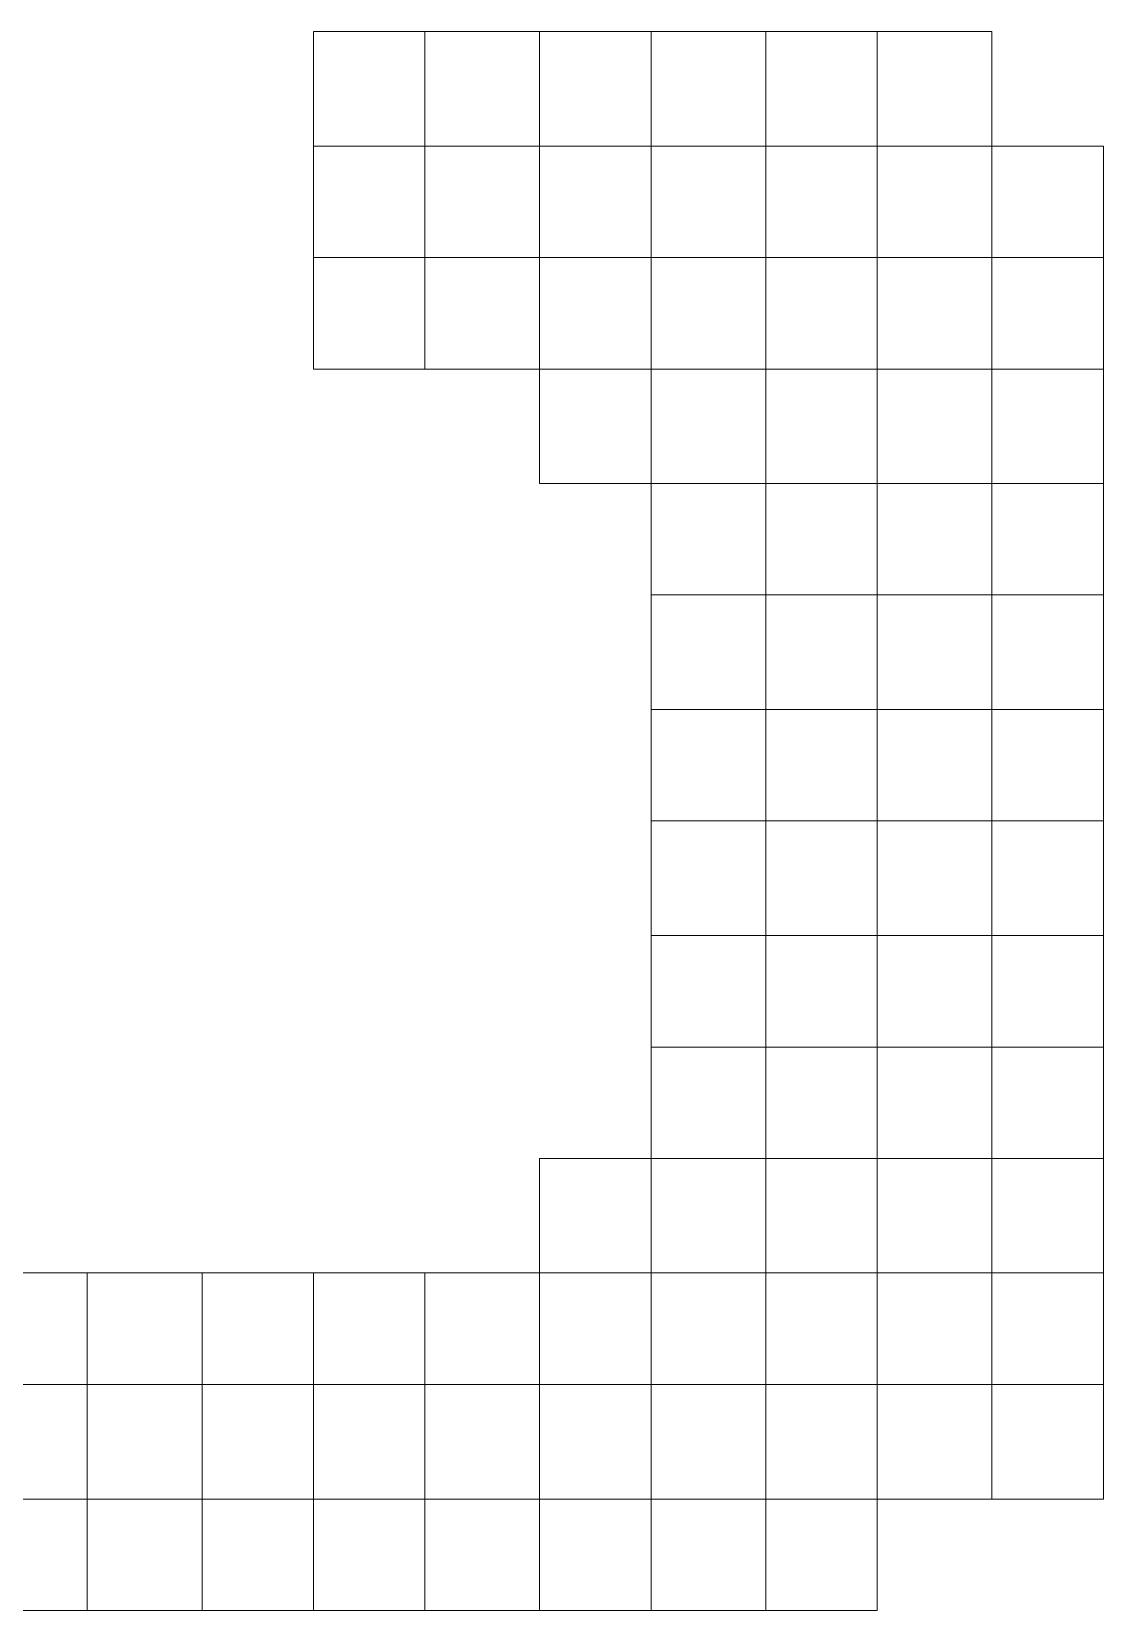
# Model space of a CAD drawing. Header units: millimetres. Extents: x -139 to 75, y -28 to 93.
# Drawn here: x -89.8 to -88.946, y 50.706 to 51.966 of the extents above; entities that cross this region are included whole.
import ezdxf

# ---------------------------------------------------------------- set-up
doc = ezdxf.new("R2010")
doc.units = ezdxf.units.MM
doc.header["$MEASUREMENT"] = 0
doc.layers.add('Layer 1', color=7, linetype='Continuous')

msp = doc.modelspace()

# ---------------------------------------------------------------- linework, layer by layer
at = {"layer": 'Layer 1', "color": 136, "lineweight": 0}
for points in [[(-89.5756, 51.8749), (-89.5756, 51.8749), (-89.5756, 51.9664), (-89.5756, 51.9664), (-89.5756, 51.9664), (-89.5756, 51.9664), (-89.4867, 51.9664), (-89.4867, 51.9664), (-89.4867, 51.9664), (-89.4867, 51.9664), (-89.4867, 51.8749), (-89.4867, 51.8749), (-89.4867, 51.8749), (-89.4867, 51.8749), (-89.5756, 51.8749), (-89.5756, 51.8749)], [(-89.4867, 51.8749), (-89.4867, 51.8749), (-89.4867, 51.9664), (-89.4867, 51.9664), (-89.4867, 51.9664), (-89.4867, 51.9664), (-89.3953, 51.9664), (-89.3953, 51.9664), (-89.3953, 51.9664), (-89.3953, 51.9664), (-89.3953, 51.8749), (-89.3953, 51.8749), (-89.3953, 51.8749), (-89.3953, 51.8749), (-89.4867, 51.8749), (-89.4867, 51.8749)], [(-89.3953, 51.8749), (-89.3953, 51.8749), (-89.3953, 51.9664), (-89.3953, 51.9664), (-89.3953, 51.9664), (-89.3953, 51.9664), (-89.3064, 51.9664), (-89.3064, 51.9664), (-89.3064, 51.9664), (-89.3064, 51.9664), (-89.3064, 51.8749), (-89.3064, 51.8749), (-89.3064, 51.8749), (-89.3064, 51.8749), (-89.3953, 51.8749), (-89.3953, 51.8749)], [(-89.3064, 51.8749), (-89.3064, 51.8749), (-89.3064, 51.9664), (-89.3064, 51.9664), (-89.3064, 51.9664), (-89.3064, 51.9664), (-89.215, 51.9664), (-89.215, 51.9664), (-89.215, 51.9664), (-89.215, 51.9664), (-89.215, 51.8749), (-89.215, 51.8749), (-89.215, 51.8749), (-89.215, 51.8749), (-89.3064, 51.8749), (-89.3064, 51.8749)], [(-89.215, 51.8749), (-89.215, 51.8749), (-89.215, 51.9664), (-89.215, 51.9664), (-89.215, 51.9664), (-89.215, 51.9664), (-89.1261, 51.9664), (-89.1261, 51.9664), (-89.1261, 51.9664), (-89.1261, 51.9664), (-89.1261, 51.8749), (-89.1261, 51.8749), (-89.1261, 51.8749), (-89.1261, 51.8749), (-89.215, 51.8749), (-89.215, 51.8749)], [(-89.1261, 51.8749), (-89.1261, 51.8749), (-89.1261, 51.9664), (-89.1261, 51.9664), (-89.1261, 51.9664), (-89.1261, 51.9664), (-89.0346, 51.9664), (-89.0346, 51.9664), (-89.0346, 51.9664), (-89.0346, 51.9664), (-89.0346, 51.8749), (-89.0346, 51.8749), (-89.0346, 51.8749), (-89.0346, 51.8749), (-89.1261, 51.8749), (-89.1261, 51.8749)], [(-89.5756, 51.786), (-89.5756, 51.786), (-89.5756, 51.8749), (-89.5756, 51.8749), (-89.5756, 51.8749), (-89.5756, 51.8749), (-89.4867, 51.8749), (-89.4867, 51.8749), (-89.4867, 51.8749), (-89.4867, 51.8749), (-89.4867, 51.786), (-89.4867, 51.786), (-89.4867, 51.786), (-89.4867, 51.786), (-89.5756, 51.786), (-89.5756, 51.786)], [(-89.4867, 51.786), (-89.4867, 51.786), (-89.4867, 51.8749), (-89.4867, 51.8749), (-89.4867, 51.8749), (-89.4867, 51.8749), (-89.3953, 51.8749), (-89.3953, 51.8749), (-89.3953, 51.8749), (-89.3953, 51.8749), (-89.3953, 51.786), (-89.3953, 51.786), (-89.3953, 51.786), (-89.3953, 51.786), (-89.4867, 51.786), (-89.4867, 51.786)], [(-89.3953, 51.786), (-89.3953, 51.786), (-89.3953, 51.8749), (-89.3953, 51.8749), (-89.3953, 51.8749), (-89.3953, 51.8749), (-89.3064, 51.8749), (-89.3064, 51.8749), (-89.3064, 51.8749), (-89.3064, 51.8749), (-89.3064, 51.786), (-89.3064, 51.786), (-89.3064, 51.786), (-89.3064, 51.786), (-89.3953, 51.786), (-89.3953, 51.786)], [(-89.3064, 51.786), (-89.3064, 51.786), (-89.3064, 51.8749), (-89.3064, 51.8749), (-89.3064, 51.8749), (-89.3064, 51.8749), (-89.215, 51.8749), (-89.215, 51.8749), (-89.215, 51.8749), (-89.215, 51.8749), (-89.215, 51.786), (-89.215, 51.786), (-89.215, 51.786), (-89.215, 51.786), (-89.3064, 51.786), (-89.3064, 51.786)], [(-89.215, 51.786), (-89.215, 51.786), (-89.215, 51.8749), (-89.215, 51.8749), (-89.215, 51.8749), (-89.215, 51.8749), (-89.1261, 51.8749), (-89.1261, 51.8749), (-89.1261, 51.8749), (-89.1261, 51.8749), (-89.1261, 51.786), (-89.1261, 51.786), (-89.1261, 51.786), (-89.1261, 51.786), (-89.215, 51.786), (-89.215, 51.786)], [(-89.1261, 51.786), (-89.1261, 51.786), (-89.1261, 51.8749), (-89.1261, 51.8749), (-89.1261, 51.8749), (-89.1261, 51.8749), (-89.0346, 51.8749), (-89.0346, 51.8749), (-89.0346, 51.8749), (-89.0346, 51.8749), (-89.0346, 51.786), (-89.0346, 51.786), (-89.0346, 51.786), (-89.0346, 51.786), (-89.1261, 51.786), (-89.1261, 51.786)], [(-89.0346, 51.786), (-89.0346, 51.786), (-89.0346, 51.8749), (-89.0346, 51.8749), (-89.0346, 51.8749), (-89.0346, 51.8749), (-88.9457, 51.8749), (-88.9457, 51.8749), (-88.9457, 51.8749), (-88.9457, 51.8749), (-88.9457, 51.786), (-88.9457, 51.786), (-88.9457, 51.786), (-88.9457, 51.786), (-89.0346, 51.786), (-89.0346, 51.786)], [(-89.5756, 51.6971), (-89.5756, 51.6971), (-89.5756, 51.786), (-89.5756, 51.786), (-89.5756, 51.786), (-89.5756, 51.786), (-89.4867, 51.786), (-89.4867, 51.786), (-89.4867, 51.786), (-89.4867, 51.786), (-89.4867, 51.6971), (-89.4867, 51.6971), (-89.4867, 51.6971), (-89.4867, 51.6971), (-89.5756, 51.6971), (-89.5756, 51.6971)], [(-89.4867, 51.6971), (-89.4867, 51.6971), (-89.4867, 51.786), (-89.4867, 51.786), (-89.4867, 51.786), (-89.4867, 51.786), (-89.3953, 51.786), (-89.3953, 51.786), (-89.3953, 51.786), (-89.3953, 51.786), (-89.3953, 51.6971), (-89.3953, 51.6971), (-89.3953, 51.6971), (-89.3953, 51.6971), (-89.4867, 51.6971), (-89.4867, 51.6971)], [(-89.3953, 51.6971), (-89.3953, 51.6971), (-89.3953, 51.786), (-89.3953, 51.786), (-89.3953, 51.786), (-89.3953, 51.786), (-89.3064, 51.786), (-89.3064, 51.786), (-89.3064, 51.786), (-89.3064, 51.786), (-89.3064, 51.6971), (-89.3064, 51.6971), (-89.3064, 51.6971), (-89.3064, 51.6971), (-89.3953, 51.6971), (-89.3953, 51.6971)], [(-89.3064, 51.6971), (-89.3064, 51.6971), (-89.3064, 51.786), (-89.3064, 51.786), (-89.3064, 51.786), (-89.3064, 51.786), (-89.215, 51.786), (-89.215, 51.786), (-89.215, 51.786), (-89.215, 51.786), (-89.215, 51.6971), (-89.215, 51.6971), (-89.215, 51.6971), (-89.215, 51.6971), (-89.3064, 51.6971), (-89.3064, 51.6971)], [(-89.215, 51.6971), (-89.215, 51.6971), (-89.215, 51.786), (-89.215, 51.786), (-89.215, 51.786), (-89.215, 51.786), (-89.1261, 51.786), (-89.1261, 51.786), (-89.1261, 51.786), (-89.1261, 51.786), (-89.1261, 51.6971), (-89.1261, 51.6971), (-89.1261, 51.6971), (-89.1261, 51.6971), (-89.215, 51.6971), (-89.215, 51.6971)], [(-89.1261, 51.6971), (-89.1261, 51.6971), (-89.1261, 51.786), (-89.1261, 51.786), (-89.1261, 51.786), (-89.1261, 51.786), (-89.0346, 51.786), (-89.0346, 51.786), (-89.0346, 51.786), (-89.0346, 51.786), (-89.0346, 51.6971), (-89.0346, 51.6971), (-89.0346, 51.6971), (-89.0346, 51.6971), (-89.1261, 51.6971), (-89.1261, 51.6971)], [(-89.0346, 51.6971), (-89.0346, 51.6971), (-89.0346, 51.786), (-89.0346, 51.786), (-89.0346, 51.786), (-89.0346, 51.786), (-88.9457, 51.786), (-88.9457, 51.786), (-88.9457, 51.786), (-88.9457, 51.786), (-88.9457, 51.6971), (-88.9457, 51.6971), (-88.9457, 51.6971), (-88.9457, 51.6971), (-89.0346, 51.6971), (-89.0346, 51.6971)], [(-89.3953, 51.6057), (-89.3953, 51.6057), (-89.3953, 51.6971), (-89.3953, 51.6971), (-89.3953, 51.6971), (-89.3953, 51.6971), (-89.3064, 51.6971), (-89.3064, 51.6971), (-89.3064, 51.6971), (-89.3064, 51.6971), (-89.3064, 51.6057), (-89.3064, 51.6057), (-89.3064, 51.6057), (-89.3064, 51.6057), (-89.3953, 51.6057), (-89.3953, 51.6057)], [(-89.3064, 51.6057), (-89.3064, 51.6057), (-89.3064, 51.6971), (-89.3064, 51.6971), (-89.3064, 51.6971), (-89.3064, 51.6971), (-89.215, 51.6971), (-89.215, 51.6971), (-89.215, 51.6971), (-89.215, 51.6971), (-89.215, 51.6057), (-89.215, 51.6057), (-89.215, 51.6057), (-89.215, 51.6057), (-89.3064, 51.6057), (-89.3064, 51.6057)], [(-89.215, 51.6057), (-89.215, 51.6057), (-89.215, 51.6971), (-89.215, 51.6971), (-89.215, 51.6971), (-89.215, 51.6971), (-89.1261, 51.6971), (-89.1261, 51.6971), (-89.1261, 51.6971), (-89.1261, 51.6971), (-89.1261, 51.6057), (-89.1261, 51.6057), (-89.1261, 51.6057), (-89.1261, 51.6057), (-89.215, 51.6057), (-89.215, 51.6057)], [(-89.1261, 51.6057), (-89.1261, 51.6057), (-89.1261, 51.6971), (-89.1261, 51.6971), (-89.1261, 51.6971), (-89.1261, 51.6971), (-89.0346, 51.6971), (-89.0346, 51.6971), (-89.0346, 51.6971), (-89.0346, 51.6971), (-89.0346, 51.6057), (-89.0346, 51.6057), (-89.0346, 51.6057), (-89.0346, 51.6057), (-89.1261, 51.6057), (-89.1261, 51.6057)], [(-89.0346, 51.6057), (-89.0346, 51.6057), (-89.0346, 51.6971), (-89.0346, 51.6971), (-89.0346, 51.6971), (-89.0346, 51.6971), (-88.9457, 51.6971), (-88.9457, 51.6971), (-88.9457, 51.6971), (-88.9457, 51.6971), (-88.9457, 51.6057), (-88.9457, 51.6057), (-88.9457, 51.6057), (-88.9457, 51.6057), (-89.0346, 51.6057), (-89.0346, 51.6057)], [(-89.3064, 51.5168), (-89.3064, 51.5168), (-89.3064, 51.6057), (-89.3064, 51.6057), (-89.3064, 51.6057), (-89.3064, 51.6057), (-89.215, 51.6057), (-89.215, 51.6057), (-89.215, 51.6057), (-89.215, 51.6057), (-89.215, 51.5168), (-89.215, 51.5168), (-89.215, 51.5168), (-89.215, 51.5168), (-89.3064, 51.5168), (-89.3064, 51.5168)], [(-89.215, 51.5168), (-89.215, 51.5168), (-89.215, 51.6057), (-89.215, 51.6057), (-89.215, 51.6057), (-89.215, 51.6057), (-89.1261, 51.6057), (-89.1261, 51.6057), (-89.1261, 51.6057), (-89.1261, 51.6057), (-89.1261, 51.5168), (-89.1261, 51.5168), (-89.1261, 51.5168), (-89.1261, 51.5168), (-89.215, 51.5168), (-89.215, 51.5168)], [(-89.1261, 51.5168), (-89.1261, 51.5168), (-89.1261, 51.6057), (-89.1261, 51.6057), (-89.1261, 51.6057), (-89.1261, 51.6057), (-89.0346, 51.6057), (-89.0346, 51.6057), (-89.0346, 51.6057), (-89.0346, 51.6057), (-89.0346, 51.5168), (-89.0346, 51.5168), (-89.0346, 51.5168), (-89.0346, 51.5168), (-89.1261, 51.5168), (-89.1261, 51.5168)], [(-89.0346, 51.5168), (-89.0346, 51.5168), (-89.0346, 51.6057), (-89.0346, 51.6057), (-89.0346, 51.6057), (-89.0346, 51.6057), (-88.9457, 51.6057), (-88.9457, 51.6057), (-88.9457, 51.6057), (-88.9457, 51.6057), (-88.9457, 51.5168), (-88.9457, 51.5168), (-88.9457, 51.5168), (-88.9457, 51.5168), (-89.0346, 51.5168), (-89.0346, 51.5168)], [(-89.3064, 51.4254), (-89.3064, 51.4254), (-89.3064, 51.5168), (-89.3064, 51.5168), (-89.3064, 51.5168), (-89.3064, 51.5168), (-89.215, 51.5168), (-89.215, 51.5168), (-89.215, 51.5168), (-89.215, 51.5168), (-89.215, 51.4254), (-89.215, 51.4254), (-89.215, 51.4254), (-89.215, 51.4254), (-89.3064, 51.4254), (-89.3064, 51.4254)], [(-89.215, 51.4254), (-89.215, 51.4254), (-89.215, 51.5168), (-89.215, 51.5168), (-89.215, 51.5168), (-89.215, 51.5168), (-89.1261, 51.5168), (-89.1261, 51.5168), (-89.1261, 51.5168), (-89.1261, 51.5168), (-89.1261, 51.4254), (-89.1261, 51.4254), (-89.1261, 51.4254), (-89.1261, 51.4254), (-89.215, 51.4254), (-89.215, 51.4254)], [(-89.1261, 51.4254), (-89.1261, 51.4254), (-89.1261, 51.5168), (-89.1261, 51.5168), (-89.1261, 51.5168), (-89.1261, 51.5168), (-89.0346, 51.5168), (-89.0346, 51.5168), (-89.0346, 51.5168), (-89.0346, 51.5168), (-89.0346, 51.4254), (-89.0346, 51.4254), (-89.0346, 51.4254), (-89.0346, 51.4254), (-89.1261, 51.4254), (-89.1261, 51.4254)], [(-89.0346, 51.4254), (-89.0346, 51.4254), (-89.0346, 51.5168), (-89.0346, 51.5168), (-89.0346, 51.5168), (-89.0346, 51.5168), (-88.9457, 51.5168), (-88.9457, 51.5168), (-88.9457, 51.5168), (-88.9457, 51.5168), (-88.9457, 51.4254), (-88.9457, 51.4254), (-88.9457, 51.4254), (-88.9457, 51.4254), (-89.0346, 51.4254), (-89.0346, 51.4254)], [(-89.3064, 51.3365), (-89.3064, 51.3365), (-89.3064, 51.4254), (-89.3064, 51.4254), (-89.3064, 51.4254), (-89.3064, 51.4254), (-89.215, 51.4254), (-89.215, 51.4254), (-89.215, 51.4254), (-89.215, 51.4254), (-89.215, 51.3365), (-89.215, 51.3365), (-89.215, 51.3365), (-89.215, 51.3365), (-89.3064, 51.3365), (-89.3064, 51.3365)], [(-89.215, 51.3365), (-89.215, 51.3365), (-89.215, 51.4254), (-89.215, 51.4254), (-89.215, 51.4254), (-89.215, 51.4254), (-89.1261, 51.4254), (-89.1261, 51.4254), (-89.1261, 51.4254), (-89.1261, 51.4254), (-89.1261, 51.3365), (-89.1261, 51.3365), (-89.1261, 51.3365), (-89.1261, 51.3365), (-89.215, 51.3365), (-89.215, 51.3365)], [(-89.1261, 51.3365), (-89.1261, 51.3365), (-89.1261, 51.4254), (-89.1261, 51.4254), (-89.1261, 51.4254), (-89.1261, 51.4254), (-89.0346, 51.4254), (-89.0346, 51.4254), (-89.0346, 51.4254), (-89.0346, 51.4254), (-89.0346, 51.3365), (-89.0346, 51.3365), (-89.0346, 51.3365), (-89.0346, 51.3365), (-89.1261, 51.3365), (-89.1261, 51.3365)], [(-89.0346, 51.3365), (-89.0346, 51.3365), (-89.0346, 51.4254), (-89.0346, 51.4254), (-89.0346, 51.4254), (-89.0346, 51.4254), (-88.9457, 51.4254), (-88.9457, 51.4254), (-88.9457, 51.4254), (-88.9457, 51.4254), (-88.9457, 51.3365), (-88.9457, 51.3365), (-88.9457, 51.3365), (-88.9457, 51.3365), (-89.0346, 51.3365), (-89.0346, 51.3365)], [(-89.3064, 51.245), (-89.3064, 51.245), (-89.3064, 51.3365), (-89.3064, 51.3365), (-89.3064, 51.3365), (-89.3064, 51.3365), (-89.215, 51.3365), (-89.215, 51.3365), (-89.215, 51.3365), (-89.215, 51.3365), (-89.215, 51.245), (-89.215, 51.245), (-89.215, 51.245), (-89.215, 51.245), (-89.3064, 51.245), (-89.3064, 51.245)], [(-89.215, 51.245), (-89.215, 51.245), (-89.215, 51.3365), (-89.215, 51.3365), (-89.215, 51.3365), (-89.215, 51.3365), (-89.1261, 51.3365), (-89.1261, 51.3365), (-89.1261, 51.3365), (-89.1261, 51.3365), (-89.1261, 51.245), (-89.1261, 51.245), (-89.1261, 51.245), (-89.1261, 51.245), (-89.215, 51.245), (-89.215, 51.245)], [(-89.1261, 51.245), (-89.1261, 51.245), (-89.1261, 51.3365), (-89.1261, 51.3365), (-89.1261, 51.3365), (-89.1261, 51.3365), (-89.0346, 51.3365), (-89.0346, 51.3365), (-89.0346, 51.3365), (-89.0346, 51.3365), (-89.0346, 51.245), (-89.0346, 51.245), (-89.0346, 51.245), (-89.0346, 51.245), (-89.1261, 51.245), (-89.1261, 51.245)], [(-89.0346, 51.245), (-89.0346, 51.245), (-89.0346, 51.3365), (-89.0346, 51.3365), (-89.0346, 51.3365), (-89.0346, 51.3365), (-88.9457, 51.3365), (-88.9457, 51.3365), (-88.9457, 51.3365), (-88.9457, 51.3365), (-88.9457, 51.245), (-88.9457, 51.245), (-88.9457, 51.245), (-88.9457, 51.245), (-89.0346, 51.245), (-89.0346, 51.245)], [(-89.3064, 51.1561), (-89.3064, 51.1561), (-89.3064, 51.245), (-89.3064, 51.245), (-89.3064, 51.245), (-89.3064, 51.245), (-89.215, 51.245), (-89.215, 51.245), (-89.215, 51.245), (-89.215, 51.245), (-89.215, 51.1561), (-89.215, 51.1561), (-89.215, 51.1561), (-89.215, 51.1561), (-89.3064, 51.1561), (-89.3064, 51.1561)], [(-89.215, 51.1561), (-89.215, 51.1561), (-89.215, 51.245), (-89.215, 51.245), (-89.215, 51.245), (-89.215, 51.245), (-89.1261, 51.245), (-89.1261, 51.245), (-89.1261, 51.245), (-89.1261, 51.245), (-89.1261, 51.1561), (-89.1261, 51.1561), (-89.1261, 51.1561), (-89.1261, 51.1561), (-89.215, 51.1561), (-89.215, 51.1561)], [(-89.1261, 51.1561), (-89.1261, 51.1561), (-89.1261, 51.245), (-89.1261, 51.245), (-89.1261, 51.245), (-89.1261, 51.245), (-89.0346, 51.245), (-89.0346, 51.245), (-89.0346, 51.245), (-89.0346, 51.245), (-89.0346, 51.1561), (-89.0346, 51.1561), (-89.0346, 51.1561), (-89.0346, 51.1561), (-89.1261, 51.1561), (-89.1261, 51.1561)], [(-89.0346, 51.1561), (-89.0346, 51.1561), (-89.0346, 51.245), (-89.0346, 51.245), (-89.0346, 51.245), (-89.0346, 51.245), (-88.9457, 51.245), (-88.9457, 51.245), (-88.9457, 51.245), (-88.9457, 51.245), (-88.9457, 51.1561), (-88.9457, 51.1561), (-88.9457, 51.1561), (-88.9457, 51.1561), (-89.0346, 51.1561), (-89.0346, 51.1561)], [(-89.3064, 51.0672), (-89.3064, 51.0672), (-89.3064, 51.1561), (-89.3064, 51.1561), (-89.3064, 51.1561), (-89.3064, 51.1561), (-89.215, 51.1561), (-89.215, 51.1561), (-89.215, 51.1561), (-89.215, 51.1561), (-89.215, 51.0672), (-89.215, 51.0672), (-89.215, 51.0672), (-89.215, 51.0672), (-89.3064, 51.0672), (-89.3064, 51.0672)], [(-89.215, 51.0672), (-89.215, 51.0672), (-89.215, 51.1561), (-89.215, 51.1561), (-89.215, 51.1561), (-89.215, 51.1561), (-89.1261, 51.1561), (-89.1261, 51.1561), (-89.1261, 51.1561), (-89.1261, 51.1561), (-89.1261, 51.0672), (-89.1261, 51.0672), (-89.1261, 51.0672), (-89.1261, 51.0672), (-89.215, 51.0672), (-89.215, 51.0672)], [(-89.1261, 51.0672), (-89.1261, 51.0672), (-89.1261, 51.1561), (-89.1261, 51.1561), (-89.1261, 51.1561), (-89.1261, 51.1561), (-89.0346, 51.1561), (-89.0346, 51.1561), (-89.0346, 51.1561), (-89.0346, 51.1561), (-89.0346, 51.0672), (-89.0346, 51.0672), (-89.0346, 51.0672), (-89.0346, 51.0672), (-89.1261, 51.0672), (-89.1261, 51.0672)], [(-89.0346, 51.0672), (-89.0346, 51.0672), (-89.0346, 51.1561), (-89.0346, 51.1561), (-89.0346, 51.1561), (-89.0346, 51.1561), (-88.9457, 51.1561), (-88.9457, 51.1561), (-88.9457, 51.1561), (-88.9457, 51.1561), (-88.9457, 51.0672), (-88.9457, 51.0672), (-88.9457, 51.0672), (-88.9457, 51.0672), (-89.0346, 51.0672), (-89.0346, 51.0672)], [(-89.3953, 50.9758), (-89.3953, 50.9758), (-89.3953, 51.0672), (-89.3953, 51.0672), (-89.3953, 51.0672), (-89.3953, 51.0672), (-89.3064, 51.0672), (-89.3064, 51.0672), (-89.3064, 51.0672), (-89.3064, 51.0672), (-89.3064, 50.9758), (-89.3064, 50.9758), (-89.3064, 50.9758), (-89.3064, 50.9758), (-89.3953, 50.9758), (-89.3953, 50.9758)], [(-89.3064, 50.9758), (-89.3064, 50.9758), (-89.3064, 51.0672), (-89.3064, 51.0672), (-89.3064, 51.0672), (-89.3064, 51.0672), (-89.215, 51.0672), (-89.215, 51.0672), (-89.215, 51.0672), (-89.215, 51.0672), (-89.215, 50.9758), (-89.215, 50.9758), (-89.215, 50.9758), (-89.215, 50.9758), (-89.3064, 50.9758), (-89.3064, 50.9758)], [(-89.215, 50.9758), (-89.215, 50.9758), (-89.215, 51.0672), (-89.215, 51.0672), (-89.215, 51.0672), (-89.215, 51.0672), (-89.1261, 51.0672), (-89.1261, 51.0672), (-89.1261, 51.0672), (-89.1261, 51.0672), (-89.1261, 50.9758), (-89.1261, 50.9758), (-89.1261, 50.9758), (-89.1261, 50.9758), (-89.215, 50.9758), (-89.215, 50.9758)], [(-89.1261, 50.9758), (-89.1261, 50.9758), (-89.1261, 51.0672), (-89.1261, 51.0672), (-89.1261, 51.0672), (-89.1261, 51.0672), (-89.0346, 51.0672), (-89.0346, 51.0672), (-89.0346, 51.0672), (-89.0346, 51.0672), (-89.0346, 50.9758), (-89.0346, 50.9758), (-89.0346, 50.9758), (-89.0346, 50.9758), (-89.1261, 50.9758), (-89.1261, 50.9758)], [(-89.0346, 50.9758), (-89.0346, 50.9758), (-89.0346, 51.0672), (-89.0346, 51.0672), (-89.0346, 51.0672), (-89.0346, 51.0672), (-88.9457, 51.0672), (-88.9457, 51.0672), (-88.9457, 51.0672), (-88.9457, 51.0672), (-88.9457, 50.9758), (-88.9457, 50.9758), (-88.9457, 50.9758), (-88.9457, 50.9758), (-89.0346, 50.9758), (-89.0346, 50.9758)], [(-89.8449, 50.8869), (-89.8449, 50.8869), (-89.8449, 50.9758), (-89.8449, 50.9758), (-89.8449, 50.9758), (-89.8449, 50.9758), (-89.756, 50.9758), (-89.756, 50.9758), (-89.756, 50.9758), (-89.756, 50.9758), (-89.756, 50.8869), (-89.756, 50.8869), (-89.756, 50.8869), (-89.756, 50.8869), (-89.8449, 50.8869), (-89.8449, 50.8869)], [(-89.756, 50.8869), (-89.756, 50.8869), (-89.756, 50.9758), (-89.756, 50.9758), (-89.756, 50.9758), (-89.756, 50.9758), (-89.6645, 50.9758), (-89.6645, 50.9758), (-89.6645, 50.9758), (-89.6645, 50.9758), (-89.6645, 50.8869), (-89.6645, 50.8869), (-89.6645, 50.8869), (-89.6645, 50.8869), (-89.756, 50.8869), (-89.756, 50.8869)], [(-89.6645, 50.8869), (-89.6645, 50.8869), (-89.6645, 50.9758), (-89.6645, 50.9758), (-89.6645, 50.9758), (-89.6645, 50.9758), (-89.5756, 50.9758), (-89.5756, 50.9758), (-89.5756, 50.9758), (-89.5756, 50.9758), (-89.5756, 50.8869), (-89.5756, 50.8869), (-89.5756, 50.8869), (-89.5756, 50.8869), (-89.6645, 50.8869), (-89.6645, 50.8869)], [(-89.5756, 50.8869), (-89.5756, 50.8869), (-89.5756, 50.9758), (-89.5756, 50.9758), (-89.5756, 50.9758), (-89.5756, 50.9758), (-89.4867, 50.9758), (-89.4867, 50.9758), (-89.4867, 50.9758), (-89.4867, 50.9758), (-89.4867, 50.8869), (-89.4867, 50.8869), (-89.4867, 50.8869), (-89.4867, 50.8869), (-89.5756, 50.8869), (-89.5756, 50.8869)], [(-89.4867, 50.8869), (-89.4867, 50.8869), (-89.4867, 50.9758), (-89.4867, 50.9758), (-89.4867, 50.9758), (-89.4867, 50.9758), (-89.3953, 50.9758), (-89.3953, 50.9758), (-89.3953, 50.9758), (-89.3953, 50.9758), (-89.3953, 50.8869), (-89.3953, 50.8869), (-89.3953, 50.8869), (-89.3953, 50.8869), (-89.4867, 50.8869), (-89.4867, 50.8869)], [(-89.3953, 50.8869), (-89.3953, 50.8869), (-89.3953, 50.9758), (-89.3953, 50.9758), (-89.3953, 50.9758), (-89.3953, 50.9758), (-89.3064, 50.9758), (-89.3064, 50.9758), (-89.3064, 50.9758), (-89.3064, 50.9758), (-89.3064, 50.8869), (-89.3064, 50.8869), (-89.3064, 50.8869), (-89.3064, 50.8869), (-89.3953, 50.8869), (-89.3953, 50.8869)], [(-89.3064, 50.8869), (-89.3064, 50.8869), (-89.3064, 50.9758), (-89.3064, 50.9758), (-89.3064, 50.9758), (-89.3064, 50.9758), (-89.215, 50.9758), (-89.215, 50.9758), (-89.215, 50.9758), (-89.215, 50.9758), (-89.215, 50.8869), (-89.215, 50.8869), (-89.215, 50.8869), (-89.215, 50.8869), (-89.3064, 50.8869), (-89.3064, 50.8869)], [(-89.215, 50.8869), (-89.215, 50.8869), (-89.215, 50.9758), (-89.215, 50.9758), (-89.215, 50.9758), (-89.215, 50.9758), (-89.1261, 50.9758), (-89.1261, 50.9758), (-89.1261, 50.9758), (-89.1261, 50.9758), (-89.1261, 50.8869), (-89.1261, 50.8869), (-89.1261, 50.8869), (-89.1261, 50.8869), (-89.215, 50.8869), (-89.215, 50.8869)], [(-89.1261, 50.8869), (-89.1261, 50.8869), (-89.1261, 50.9758), (-89.1261, 50.9758), (-89.1261, 50.9758), (-89.1261, 50.9758), (-89.0346, 50.9758), (-89.0346, 50.9758), (-89.0346, 50.9758), (-89.0346, 50.9758), (-89.0346, 50.8869), (-89.0346, 50.8869), (-89.0346, 50.8869), (-89.0346, 50.8869), (-89.1261, 50.8869), (-89.1261, 50.8869)], [(-89.0346, 50.8869), (-89.0346, 50.8869), (-89.0346, 50.9758), (-89.0346, 50.9758), (-89.0346, 50.9758), (-89.0346, 50.9758), (-88.9457, 50.9758), (-88.9457, 50.9758), (-88.9457, 50.9758), (-88.9457, 50.9758), (-88.9457, 50.8869), (-88.9457, 50.8869), (-88.9457, 50.8869), (-88.9457, 50.8869), (-89.0346, 50.8869), (-89.0346, 50.8869)], [(-89.8449, 50.7954), (-89.8449, 50.7954), (-89.8449, 50.8869), (-89.8449, 50.8869), (-89.8449, 50.8869), (-89.8449, 50.8869), (-89.756, 50.8869), (-89.756, 50.8869), (-89.756, 50.8869), (-89.756, 50.8869), (-89.756, 50.7954), (-89.756, 50.7954), (-89.756, 50.7954), (-89.756, 50.7954), (-89.8449, 50.7954), (-89.8449, 50.7954)], [(-89.756, 50.7954), (-89.756, 50.7954), (-89.756, 50.8869), (-89.756, 50.8869), (-89.756, 50.8869), (-89.756, 50.8869), (-89.6645, 50.8869), (-89.6645, 50.8869), (-89.6645, 50.8869), (-89.6645, 50.8869), (-89.6645, 50.7954), (-89.6645, 50.7954), (-89.6645, 50.7954), (-89.6645, 50.7954), (-89.756, 50.7954), (-89.756, 50.7954)], [(-89.6645, 50.7954), (-89.6645, 50.7954), (-89.6645, 50.8869), (-89.6645, 50.8869), (-89.6645, 50.8869), (-89.6645, 50.8869), (-89.5756, 50.8869), (-89.5756, 50.8869), (-89.5756, 50.8869), (-89.5756, 50.8869), (-89.5756, 50.7954), (-89.5756, 50.7954), (-89.5756, 50.7954), (-89.5756, 50.7954), (-89.6645, 50.7954), (-89.6645, 50.7954)], [(-89.5756, 50.7954), (-89.5756, 50.7954), (-89.5756, 50.8869), (-89.5756, 50.8869), (-89.5756, 50.8869), (-89.5756, 50.8869), (-89.4867, 50.8869), (-89.4867, 50.8869), (-89.4867, 50.8869), (-89.4867, 50.8869), (-89.4867, 50.7954), (-89.4867, 50.7954), (-89.4867, 50.7954), (-89.4867, 50.7954), (-89.5756, 50.7954), (-89.5756, 50.7954)], [(-89.4867, 50.7954), (-89.4867, 50.7954), (-89.4867, 50.8869), (-89.4867, 50.8869), (-89.4867, 50.8869), (-89.4867, 50.8869), (-89.3953, 50.8869), (-89.3953, 50.8869), (-89.3953, 50.8869), (-89.3953, 50.8869), (-89.3953, 50.7954), (-89.3953, 50.7954), (-89.3953, 50.7954), (-89.3953, 50.7954), (-89.4867, 50.7954), (-89.4867, 50.7954)], [(-89.3953, 50.7954), (-89.3953, 50.7954), (-89.3953, 50.8869), (-89.3953, 50.8869), (-89.3953, 50.8869), (-89.3953, 50.8869), (-89.3064, 50.8869), (-89.3064, 50.8869), (-89.3064, 50.8869), (-89.3064, 50.8869), (-89.3064, 50.7954), (-89.3064, 50.7954), (-89.3064, 50.7954), (-89.3064, 50.7954), (-89.3953, 50.7954), (-89.3953, 50.7954)], [(-89.3064, 50.7954), (-89.3064, 50.7954), (-89.3064, 50.8869), (-89.3064, 50.8869), (-89.3064, 50.8869), (-89.3064, 50.8869), (-89.215, 50.8869), (-89.215, 50.8869), (-89.215, 50.8869), (-89.215, 50.8869), (-89.215, 50.7954), (-89.215, 50.7954), (-89.215, 50.7954), (-89.215, 50.7954), (-89.3064, 50.7954), (-89.3064, 50.7954)], [(-89.215, 50.7954), (-89.215, 50.7954), (-89.215, 50.8869), (-89.215, 50.8869), (-89.215, 50.8869), (-89.215, 50.8869), (-89.1261, 50.8869), (-89.1261, 50.8869), (-89.1261, 50.8869), (-89.1261, 50.8869), (-89.1261, 50.7954), (-89.1261, 50.7954), (-89.1261, 50.7954), (-89.1261, 50.7954), (-89.215, 50.7954), (-89.215, 50.7954)], [(-89.1261, 50.7954), (-89.1261, 50.7954), (-89.1261, 50.8869), (-89.1261, 50.8869), (-89.1261, 50.8869), (-89.1261, 50.8869), (-89.0346, 50.8869), (-89.0346, 50.8869), (-89.0346, 50.8869), (-89.0346, 50.8869), (-89.0346, 50.7954), (-89.0346, 50.7954), (-89.0346, 50.7954), (-89.0346, 50.7954), (-89.1261, 50.7954), (-89.1261, 50.7954)], [(-89.0346, 50.7954), (-89.0346, 50.7954), (-89.0346, 50.8869), (-89.0346, 50.8869), (-89.0346, 50.8869), (-89.0346, 50.8869), (-88.9457, 50.8869), (-88.9457, 50.8869), (-88.9457, 50.8869), (-88.9457, 50.8869), (-88.9457, 50.7954), (-88.9457, 50.7954), (-88.9457, 50.7954), (-88.9457, 50.7954), (-89.0346, 50.7954), (-89.0346, 50.7954)], [(-89.8449, 50.7065), (-89.8449, 50.7065), (-89.8449, 50.7954), (-89.8449, 50.7954), (-89.8449, 50.7954), (-89.8449, 50.7954), (-89.756, 50.7954), (-89.756, 50.7954), (-89.756, 50.7954), (-89.756, 50.7954), (-89.756, 50.7065), (-89.756, 50.7065), (-89.756, 50.7065), (-89.756, 50.7065), (-89.8449, 50.7065), (-89.8449, 50.7065)], [(-89.756, 50.7065), (-89.756, 50.7065), (-89.756, 50.7954), (-89.756, 50.7954), (-89.756, 50.7954), (-89.756, 50.7954), (-89.6645, 50.7954), (-89.6645, 50.7954), (-89.6645, 50.7954), (-89.6645, 50.7954), (-89.6645, 50.7065), (-89.6645, 50.7065), (-89.6645, 50.7065), (-89.6645, 50.7065), (-89.756, 50.7065), (-89.756, 50.7065)], [(-89.6645, 50.7065), (-89.6645, 50.7065), (-89.6645, 50.7954), (-89.6645, 50.7954), (-89.6645, 50.7954), (-89.6645, 50.7954), (-89.5756, 50.7954), (-89.5756, 50.7954), (-89.5756, 50.7954), (-89.5756, 50.7954), (-89.5756, 50.7065), (-89.5756, 50.7065), (-89.5756, 50.7065), (-89.5756, 50.7065), (-89.6645, 50.7065), (-89.6645, 50.7065)], [(-89.5756, 50.7065), (-89.5756, 50.7065), (-89.5756, 50.7954), (-89.5756, 50.7954), (-89.5756, 50.7954), (-89.5756, 50.7954), (-89.4867, 50.7954), (-89.4867, 50.7954), (-89.4867, 50.7954), (-89.4867, 50.7954), (-89.4867, 50.7065), (-89.4867, 50.7065), (-89.4867, 50.7065), (-89.4867, 50.7065), (-89.5756, 50.7065), (-89.5756, 50.7065)], [(-89.4867, 50.7065), (-89.4867, 50.7065), (-89.4867, 50.7954), (-89.4867, 50.7954), (-89.4867, 50.7954), (-89.4867, 50.7954), (-89.3953, 50.7954), (-89.3953, 50.7954), (-89.3953, 50.7954), (-89.3953, 50.7954), (-89.3953, 50.7065), (-89.3953, 50.7065), (-89.3953, 50.7065), (-89.3953, 50.7065), (-89.4867, 50.7065), (-89.4867, 50.7065)], [(-89.3953, 50.7065), (-89.3953, 50.7065), (-89.3953, 50.7954), (-89.3953, 50.7954), (-89.3953, 50.7954), (-89.3953, 50.7954), (-89.3064, 50.7954), (-89.3064, 50.7954), (-89.3064, 50.7954), (-89.3064, 50.7954), (-89.3064, 50.7065), (-89.3064, 50.7065), (-89.3064, 50.7065), (-89.3064, 50.7065), (-89.3953, 50.7065), (-89.3953, 50.7065)], [(-89.3064, 50.7065), (-89.3064, 50.7065), (-89.3064, 50.7954), (-89.3064, 50.7954), (-89.3064, 50.7954), (-89.3064, 50.7954), (-89.215, 50.7954), (-89.215, 50.7954), (-89.215, 50.7954), (-89.215, 50.7954), (-89.215, 50.7065), (-89.215, 50.7065), (-89.215, 50.7065), (-89.215, 50.7065), (-89.3064, 50.7065), (-89.3064, 50.7065)], [(-89.215, 50.7065), (-89.215, 50.7065), (-89.215, 50.7954), (-89.215, 50.7954), (-89.215, 50.7954), (-89.215, 50.7954), (-89.1261, 50.7954), (-89.1261, 50.7954), (-89.1261, 50.7954), (-89.1261, 50.7954), (-89.1261, 50.7065), (-89.1261, 50.7065), (-89.1261, 50.7065), (-89.1261, 50.7065), (-89.215, 50.7065), (-89.215, 50.7065)]]:
    msp.add_open_spline(points, degree=3, knots=[0, 0, 0, 0, 0.2, 0.2, 0.2, 0.2, 0.4, 0.4, 0.4, 0.4, 0.6, 0.6, 0.6, 0.6, 1, 1, 1, 1], dxfattribs=at)

doc.saveas('drawing.dxf')
